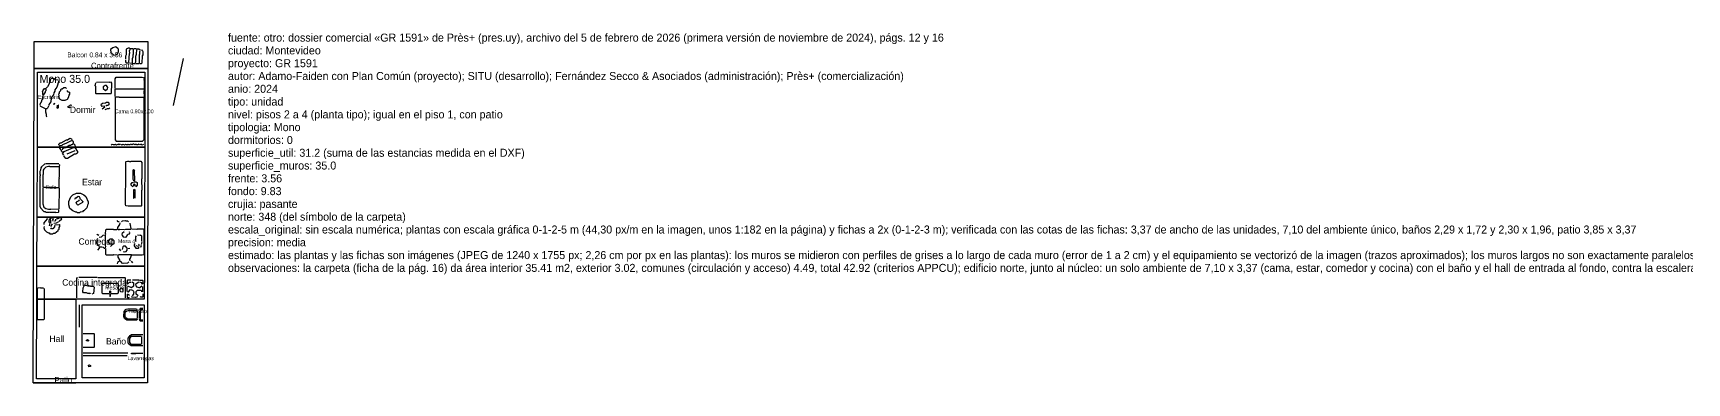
# Model space of a CAD drawing. Header units: metres. Extents: x 0 to 157, y 0 to 11.
# Drawn here: x 0 to 51.7, y 0 to 10.9 of the extents above; entities that cross this region are included whole.
import ezdxf

# ---------------------------------------------------------------- set-up
doc = ezdxf.new("R2010")
doc.units = ezdxf.units.M
for name, color, linetype in [('Trazo_Cotas', 9, 'Continuous'), ('Trazo_Datos', 7, 'Continuous'), ('Trazo_Entrada', 1, 'Continuous'), ('Trazo_Equipamiento', 8, 'Continuous'), ('Trazo_Estancias', 3, 'Continuous'), ('Trazo_Fachada', 30, 'Continuous'), ('Trazo_Medianeras', 8, 'Continuous'), ('Trazo_Norte', 1, 'Continuous'), ('Trazo_Puertas', 1, 'Continuous'), ('Trazo_Unidad', 7, 'Continuous'), ('Trazo_Ventanas', 5, 'Continuous')]:
    doc.layers.add(name, color=color, linetype=linetype)

msp = doc.modelspace()

# ---------------------------------------------------------------- linework, layer by layer
at = {"layer": 'Trazo_Cotas'}
msp.add_lwpolyline([(0.03, 10.67), (3.59, 10.67), (3.59, 9.83), (0.03, 9.83)], close=True, dxfattribs=at)
at = {"layer": 'Trazo_Entrada'}
msp.add_line((0.11, 0), (1.34, 0), dxfattribs=at)
at = {"layer": 'Trazo_Equipamiento', "color": 9}
for p, q in [((3.12, 10.44), (3.04, 10.44)), ((3.01, 10.01), (3.08, 10)), ((2.56, 8.95), (2.56, 9.18)), ((2.58, 9.19), (3.46, 9.19)), ((2.16, 8.57), (2.24, 8.63)), ((1.3, 7.26), (1.05, 7.15)), ((3.15, 6.21), (3.13, 6.14)), ((0.52, 4.99), (0.5, 4.91)), ((0.56, 4.89), (0.61, 4.97)), ((0.68, 4.94), (0.82, 4.95)), ((3.06, 4.82), (3.05, 4.89)), ((2.42, 4.26), (2.47, 4.32)), ((2.69, 4.19), (2.73, 4.13)), ((2.95, 4.2), (3.02, 4.21)), ((3.4, 4.41), (3.38, 4.33)), ((3.12, 3.75), (3.07, 3.81)), ((2.95, 2.78), (3.01, 2.74)), ((3.43, 2.85), (3.43, 3.01))]:
    msp.add_line(p, q, dxfattribs=at)
at = {"layer": 'Trazo_Equipamiento', "color": 8}
for p, q in [((2, 3.29), (1.43, 3.29)), ((3.25, 2.24), (3.25, 2.01)), ((3.32, 2.01), (3.32, 2.24)), ((3.39, 1.45), (3.39, 1.21)), ((2.96, 0.93), (1.56, 0.93)), ((2.94, 0.85), (1.56, 0.85))]:
    msp.add_line(p, q, dxfattribs=at)
at = {"layer": 'Trazo_Equipamiento', "color": 9}
for points in [[(2.42, 10.43), (2.49, 10.49), (2.56, 10.51)], [(2.42, 10.42), (2.43, 10.33), (2.52, 10.25), (2.6, 10.26), (2.66, 10.32)], [(2.67, 10.33), (2.67, 10.42), (2.66, 10.44), (2.6, 10.5), (2.56, 10.51)], [(3.03, 10.44), (3.01, 10.46), (2.97, 10.46), (2.91, 10.43), (2.91, 10.26), (2.89, 10.22), (2.89, 10.13)], [(2.99, 10.02), (3.01, 10.3), (3.02, 10.31), (3.01, 10.39), (3.03, 10.41), (3.03, 10.43)], [(3.13, 10.43), (3.13, 10.27), (3.12, 10.26), (3.12, 10.18), (3.1, 10.13), (3.1, 10.01)], [(3.23, 10.43), (3.22, 10.44), (3.14, 10.44)], [(3.2, 10), (3.21, 10.05), (3.21, 10.22), (3.23, 10.28), (3.24, 10.42)], [(3.35, 10.4), (3.3, 10.43), (3.25, 10.43)], [(3.32, 10.01), (3.33, 10.27), (3.34, 10.28), (3.34, 10.36), (3.35, 10.37)], [(3.42, 10.37), (3.43, 10.36), (3.43, 10.26), (3.41, 10.23), (3.4, 10), (3.38, 9.98), (3.34, 9.98), (3.32, 10)], [(3.37, 10.4), (3.41, 10.41), (3.42, 10.39)], [(2.89, 10.1), (2.89, 10.04), (2.91, 10.01), (2.98, 10.01)], [(3.1, 10), (3.11, 9.99), (3.19, 9.99)], [(3.21, 9.99), (3.3, 9.99), (3.31, 10)], [(0.57, 9.53), (0.53, 9.46), (0.53, 9.43), (0.5, 9.38), (0.5, 9.35), (0.45, 9.26), (0.41, 9.21)], [(0.8, 9.44), (0.74, 9.25), (0.68, 9.16), (0.68, 9.12), (0.65, 9.07), (0.64, 9.01), (0.59, 8.94), (0.55, 8.83), (0.55, 8.79), (0.49, 8.7), (0.49, 8.67)], [(0.57, 9.53), (0.66, 9.52), (0.68, 9.49), (0.77, 9.47)], [(2.44, 9.04), (1.97, 9.04), (1.96, 9.05), (1.96, 9.28), (1.94, 9.29), (1.96, 9.38)], [(2.45, 9.05), (2.46, 9.37), (2.44, 9.4), (2.4, 9.39), (2.38, 9.4), (1.98, 9.39)], [(2.56, 9.2), (2.56, 9.51), (2.6, 9.56), (3.41, 9.56), (3.45, 9.55), (3.47, 9.52), (3.46, 9.47), (3.47, 9.43), (3.47, 9.2), (3.46, 9.19)], [(0.22, 8.68), (0.23, 8.75), (0.25, 8.77), (0.27, 8.82), (0.27, 8.85), (0.3, 8.87), (0.32, 8.99)], [(0.32, 9), (0.3, 9.02), (0.3, 9.09), (0.29, 9.1), (0.3, 9.13), (0.36, 9.2), (0.4, 9.2)], [(0.33, 9), (0.39, 9.09), (0.39, 9.12), (0.41, 9.14), (0.41, 9.19)], [(1.04, 9.2), (1.02, 9.22), (0.96, 9.22), (0.91, 9.18), (0.88, 9.18), (0.86, 9.16), (0.86, 9.13), (0.82, 9.09), (0.82, 9.05), (0.79, 9.03), (0.8, 8.99), (0.79, 8.94), (0.84, 8.87), (0.9, 8.84), (1, 8.84), (1.08, 8.87), (1.12, 8.94), (1.13, 9), (1.15, 9.03), (1.15, 9.08)], [(1.06, 9.14), (1.06, 9.12), (1.09, 9.1), (1.12, 9.1), (1.15, 9.08)], [(2.56, 8.93), (2.56, 7.6), (2.6, 7.56), (3.42, 7.56), (3.46, 7.6), (3.47, 7.62), (3.47, 8.92), (3.46, 8.93)], [(2.58, 8.94), (2.68, 8.94), (2.69, 8.93), (3.46, 8.93)], [(3.46, 9.19), (3.47, 9.18), (3.47, 9.13), (3.46, 9.12), (3.47, 8.94), (3.46, 8.93)], [(0.39, 8.57), (0.24, 8.64), (0.22, 8.66)], [(0.39, 8.56), (0.39, 8.47), (0.41, 8.4), (0.41, 8.34), (0.43, 8.33)], [(0.48, 8.65), (0.45, 8.59), (0.43, 8.57), (0.4, 8.57)], [(0.66, 8.69), (0.66, 8.73), (0.69, 8.75)], [(0.75, 8.68), (0.74, 8.6), (0.77, 8.59), (0.79, 8.61), (0.79, 8.68), (0.78, 8.69)], [(1.17, 8.63), (1.14, 8.6), (1.1, 8.61), (1.1, 8.65), (1.14, 8.66)], [(1.21, 8.67), (1.17, 8.68), (1.14, 8.66)], [(2.37, 8.69), (2.38, 8.7), (2.38, 8.75), (2.36, 8.77), (2.29, 8.77), (2.26, 8.75), (2.17, 8.73), (2.12, 8.69), (2.14, 8.65), (2.16, 8.66), (2.24, 8.65)], [(2.4, 8.59), (2.37, 8.57), (2.32, 8.57), (2.24, 8.54)], [(2.37, 8.69), (2.34, 8.67), (2.29, 8.67), (2.27, 8.65)], [(0.83, 7.42), (0.8, 7.44), (0.8, 7.46), (0.85, 7.51), (0.88, 7.51), (1.04, 7.6), (1.08, 7.6), (1.15, 7.65), (1.2, 7.63), (1.21, 7.59)], [(0.88, 7.29), (0.84, 7.34), (0.84, 7.41)], [(0.85, 7.42), (0.91, 7.43), (0.93, 7.45), (1.05, 7.5), (1.2, 7.58)], [(0.88, 7.28), (0.88, 7.25), (0.92, 7.21)], [(1.26, 7.47), (1.21, 7.44), (1.19, 7.44), (1.17, 7.42), (1.13, 7.42), (1.02, 7.35), (0.93, 7.33), (0.9, 7.29)], [(0.93, 7.2), (0.95, 7.2), (0.97, 7.23), (1.26, 7.36), (1.3, 7.36)], [(1.36, 7.28), (1.39, 7.23), (1.39, 7.19), (1.37, 7.17), (1.34, 7.15), (1.29, 7.15), (1.08, 7.02), (1.02, 7.02), (0.96, 7.1)], [(1.26, 7.49), (1.26, 7.54), (1.21, 7.58)], [(1.27, 7.47), (1.3, 7.44), (1.31, 7.37)], [(1.36, 7.28), (1.36, 7.31), (1.32, 7.36)], [(2.44, 7.44), (2.47, 7.46), (2.5, 7.45), (2.56, 7.45), (2.58, 7.46), (2.61, 7.44), (2.66, 7.46)], [(2.72, 7.46), (2.69, 7.44), (2.66, 7.46)], [(2.73, 7.46), (2.77, 7.44), (2.8, 7.46), (2.86, 7.44), (2.89, 7.46), (2.91, 7.45), (2.96, 7.45), (2.97, 7.46)], [(3.04, 7.46), (3.02, 7.44), (2.99, 7.44), (2.97, 7.46)], [(3.22, 7.46), (3.19, 7.44), (3.15, 7.46), (3.12, 7.46), (3.1, 7.44), (3.05, 7.46)], [(3.22, 7.46), (3.23, 7.45), (3.28, 7.45), (3.29, 7.46)], [(3.38, 7.46), (3.34, 7.44), (3.29, 7.46)], [(3.38, 7.46), (3.41, 7.44), (3.46, 7.46)], [(0.8, 6.85), (0.41, 6.85), (0.36, 6.84), (0.26, 6.75), (0.24, 6.72), (0.23, 6.65), (0.21, 6.61), (0.21, 6.53), (0.22, 6.52), (0.22, 6.47), (0.21, 6.46), (0.21, 6.4), (0.22, 6.39), (0.21, 6.38), (0.21, 5.52), (0.23, 5.47), (0.34, 5.36), (0.38, 5.36), (0.4, 5.34), (0.49, 5.34), (0.5, 5.33), (0.51, 5.34), (0.7, 5.34), (0.71, 5.33), (0.79, 5.34), (0.8, 5.35), (0.8, 5.42)], [(0.8, 6.75), (0.53, 6.75), (0.52, 6.76), (0.48, 6.76), (0.4, 6.74), (0.34, 6.68), (0.32, 6.65), (0.32, 6.52), (0.31, 6.5), (0.31, 6.11)], [(0.8, 6.1), (0.82, 6.11), (0.82, 6.38), (0.83, 6.39), (0.82, 6.4), (0.83, 6.45), (0.83, 6.74), (0.82, 6.75)], [(0.82, 6.84), (0.83, 6.82), (0.82, 6.76)], [(0.96, 7.12), (0.93, 7.16), (0.92, 7.19)], [(3.12, 6.13), (3.06, 6.18), (3.06, 6.22), (3.1, 6.27), (3.14, 6.27)], [(3.14, 6.67), (3.12, 6.64), (3.12, 6.37), (3.15, 6.31)], [(3.14, 6.67), (3.17, 6.65), (3.16, 6.63), (3.17, 6.33), (3.15, 6.31)], [(3.16, 6.29), (3.21, 6.29), (3.25, 6.26), (3.25, 6.18), (3.21, 6.13)], [(3.2, 6.14), (3.19, 6.19), (3.16, 6.21)], [(0.31, 6.09), (0.31, 5.66), (0.3, 5.65), (0.3, 5.6), (0.34, 5.49), (0.4, 5.45), (0.48, 5.43), (0.55, 5.43), (0.56, 5.44), (0.79, 5.43)], [(0.8, 6.1), (0.52, 6.1), (0.51, 6.11), (0.34, 6.11), (0.32, 6.1)], [(0.8, 6.1), (0.82, 6.09), (0.8, 5.44)], [(1.47, 5.75), (1.47, 5.78), (1.45, 5.82), (1.41, 5.83), (1.35, 5.77), (1.32, 5.77), (1.29, 5.73)], [(1.48, 5.74), (1.55, 5.67), (1.54, 5.64), (1.4, 5.56), (1.37, 5.59), (1.35, 5.65)], [(1.36, 5.66), (1.44, 5.7), (1.45, 5.73)], [(3.15, 6.05), (3.14, 6.04), (3.14, 5.98), (3.15, 5.97), (3.14, 5.96), (3.14, 5.78), (3.15, 5.77)], [(3.19, 5.78), (3.19, 6.04), (3.17, 6.05)], [(0.43, 5.15), (0.44, 5.13), (0.34, 5), (0.34, 4.95)], [(0.35, 4.89), (0.34, 4.85), (0.36, 4.79), (0.42, 4.72), (0.48, 4.69), (0.5, 4.69), (0.52, 4.66), (0.62, 4.66), (0.64, 4.68), (0.68, 4.68), (0.78, 4.76), (0.78, 4.78), (0.82, 4.81), (0.82, 4.86), (0.84, 4.89), (0.84, 4.94), (0.83, 4.95)], [(0.52, 5), (0.5, 5.03), (0.51, 5.13)], [(0.53, 5.15), (0.55, 5.16), (0.61, 5.16)], [(0.55, 5), (0.55, 5.06), (0.56, 5.07), (0.53, 5.14)], [(0.67, 4.92), (0.67, 4.88), (0.62, 4.82), (0.58, 4.82), (0.56, 4.85)], [(0.64, 5.14), (0.61, 5.1), (0.62, 5.06)], [(0.65, 4.99), (0.73, 5), (0.8, 5.05)], [(0.67, 5.07), (0.69, 5.07), (0.71, 5.09), (0.71, 5.12)], [(0.82, 5.06), (0.9, 5.13), (0.88, 5.16), (0.83, 5.16), (0.77, 5.13), (0.73, 5.13)], [(2.26, 4.64), (2.27, 4.65), (2.26, 4.66), (2.27, 4.79), (2.29, 4.81), (2.5, 4.81), (2.51, 4.8), (2.62, 4.8), (2.63, 4.81)], [(2.69, 5.03), (2.66, 5.04), (2.63, 5.08)], [(2.71, 5), (2.7, 4.95), (2.64, 4.86), (2.64, 4.82)], [(2.64, 4.81), (2.66, 4.8), (2.7, 4.8), (2.71, 4.81), (2.85, 4.8)], [(2.76, 5.04), (2.79, 5.07), (2.89, 5.08), (2.9, 5.07), (2.95, 5.07), (2.98, 5.03)], [(2.95, 4.64), (2.9, 4.56), (2.87, 4.55), (2.84, 4.56), (2.79, 4.61), (2.78, 4.65), (2.79, 4.69), (2.85, 4.73)], [(2.87, 4.8), (2.9, 4.81), (3.05, 4.81)], [(2.96, 4.65), (3.01, 4.66), (3.02, 4.69), (3.01, 4.72)], [(3.02, 4.99), (3.03, 4.92), (3.05, 4.9)], [(3.47, 4.02), (3.47, 4.79), (3.45, 4.81), (3.25, 4.81), (3.24, 4.8), (3.07, 4.81)], [(2.05, 4.61), (2, 4.64), (1.99, 4.63)], [(2.08, 4.25), (2.06, 4.28), (2.01, 4.3), (2.01, 4.34), (1.99, 4.37), (2, 4.48), (2.02, 4.52)], [(2.02, 4.15), (2.08, 4.21), (2.08, 4.24)], [(2.07, 4.56), (2.14, 4.57), (2.19, 4.62), (2.25, 4.63)], [(2.09, 4.25), (2.15, 4.25), (2.19, 4.24), (2.22, 4.21), (2.25, 4.21)], [(2.26, 4.22), (2.27, 4.26), (2.26, 4.28), (2.26, 4.34), (2.27, 4.35), (2.26, 4.36), (2.26, 4.62)], [(2.26, 4.2), (2.26, 4.02), (2.28, 4), (2.51, 4), (2.52, 4.01), (2.64, 4)], [(2.94, 4.21), (2.89, 4.27), (2.84, 4.27), (2.8, 4.25), (2.78, 4.17)], [(2.82, 4.11), (2.85, 4.1), (2.91, 4.11), (2.94, 4.15), (2.94, 4.19)], [(3.19, 4.35), (3.16, 4.33), (3.16, 4.28), (3.21, 4.21), (3.29, 4.21), (3.31, 4.24)], [(3.22, 4.42), (3.21, 4.43), (3.21, 4.57), (3.23, 4.6)], [(3.29, 4.26), (3.24, 4.27), (3.23, 4.3)], [(3.4, 4.43), (3.4, 4.59), (3.37, 4.62), (3.35, 4.61), (3.26, 4.62)], [(3.29, 4.34), (3.3, 4.33), (3.3, 4.27)], [(3.35, 4.25), (3.39, 4.26), (3.38, 4.3)], [(2.7, 3.8), (2.64, 3.76), (2.63, 3.72)], [(2.71, 3.81), (2.71, 3.85), (2.66, 3.93), (2.66, 3.99)], [(2.67, 4), (2.69, 4.01), (3.06, 4.01), (3.07, 4)], [(2.99, 3.78), (2.95, 3.74), (2.81, 3.73), (2.78, 3.74), (2.75, 3.78), (2.71, 3.8)], [(3.03, 3.82), (3.02, 3.87), (3.04, 3.9), (3.07, 3.99)], [(3.08, 4), (3.41, 4), (3.46, 4.01)], [(3.05, 3.21), (2.95, 3.21), (2.94, 3.2), (2.94, 3.1), (2.95, 3.09)], [(2.95, 3.09), (3.01, 3.15), (3.05, 3.15), (3.06, 3.16)], [(3.1, 3.16), (3.14, 3.13), (3.14, 3.02), (3.07, 2.97), (2.96, 3.02)], [(3.31, 3.2), (3.3, 3.21), (3.11, 3.21)], [(3.4, 3.02), (3.34, 2.97), (3.31, 2.97), (3.25, 2.99), (3.22, 3.03), (3.21, 3.05), (3.22, 3.11), (3.3, 3.16)], [(3.32, 3.16), (3.38, 3.14), (3.41, 3.09)], [(3.33, 3.2), (3.34, 3.21), (3.42, 3.21), (3.43, 3.2), (3.43, 3.11), (3.41, 3.09)], [(0.34, 2.95), (0.35, 2.94), (0.35, 1.99), (0.33, 1.97), (0.15, 1.97), (0.14, 1.98), (0.14, 2.95), (0.15, 2.96)], [(0.33, 2.96), (0.24, 2.96), (0.23, 2.97), (0.15, 2.96)], [(1.79, 2.77), (1.78, 2.79), (1.71, 2.79), (1.67, 2.81), (1.58, 2.81), (1.55, 2.85), (1.56, 2.97), (1.61, 3.05), (1.65, 3.05), (1.71, 3.03), (1.78, 3.03), (1.79, 3.02), (1.88, 3.02), (1.91, 2.99), (1.89, 2.79), (1.84, 2.77)], [(2.95, 2.85), (2.93, 2.87), (2.94, 2.88), (2.94, 3.01)], [(2.94, 2.77), (2.94, 2.68), (2.95, 2.67), (2.99, 2.67), (3.01, 2.68)], [(2.96, 2.85), (2.98, 2.85), (3.04, 2.92), (3.11, 2.9), (3.14, 2.87), (3.15, 2.83), (3.14, 2.81), (3.14, 2.77), (3.1, 2.72)], [(3.26, 2.69), (3.2, 2.67), (3.1, 2.68), (3.08, 2.69)], [(3.28, 2.72), (3.22, 2.77), (3.22, 2.86), (3.26, 2.9), (3.37, 2.9), (3.39, 2.88), (3.39, 2.85)], [(3.43, 2.78), (3.43, 2.69), (3.42, 2.68), (3.37, 2.68), (3.35, 2.69)]]:
    msp.add_lwpolyline(points, dxfattribs=at)
for points in [[(2.25, 9.3), (2.19, 9.26), (2.19, 9.2), (2.26, 9.14), (2.33, 9.19), (2.34, 9.23), (2.29, 9.3)], [(2.9, 6.61), (2.9, 6.91), (2.91, 6.92), (2.95, 6.93), (2.99, 6.93), (3.01, 6.92), (3.05, 6.92), (3.06, 6.93), (3.37, 6.93), (3.4, 6.89), (3.4, 6.38), (3.39, 6.37), (3.4, 6.02), (3.39, 6.01), (3.39, 5.54), (3.38, 5.53), (3.33, 5.52), (3.28, 5.52), (3.26, 5.53), (3.22, 5.52), (3.15, 5.52), (3.14, 5.53), (3.11, 5.52), (3.06, 5.52), (3.05, 5.53), (2.97, 5.52), (2.9, 5.54), (2.89, 5.59)], [(1.12, 5.57), (1.12, 5.67), (1.18, 5.82), (1.24, 5.88), (1.36, 5.93), (1.48, 5.93), (1.59, 5.88), (1.65, 5.83), (1.72, 5.66), (1.72, 5.6), (1.7, 5.56), (1.68, 5.47), (1.59, 5.38), (1.56, 5.38), (1.54, 5.35), (1.47, 5.34), (1.45, 5.32), (1.39, 5.32), (1.37, 5.34), (1.34, 5.34), (1.24, 5.38), (1.15, 5.45)], [(2.47, 4.32), (2.45, 4.34), (2.41, 4.34), (2.36, 4.38), (2.36, 4.45), (2.41, 4.5), (2.47, 4.5), (2.52, 4.45), (2.52, 4.35)], [(2.81, 2.87), (2.81, 2.93), (2.79, 2.95), (2.77, 2.96), (2.71, 2.93), (2.71, 2.88), (2.73, 2.86), (2.8, 2.85)]]:
    msp.add_lwpolyline(points, close=True, dxfattribs=at)
at = {"layer": 'Trazo_Equipamiento', "color": 8}
for points in [[(1.37, 2.66), (1.37, 3.28), (1.4, 3.29)], [(2.02, 3.29), (2.87, 3.29), (2.88, 3.28), (2.88, 2.66)], [(2.38, 2.78), (2.18, 2.78), (2.16, 2.8), (2.16, 3.1), (2.18, 3.12), (2.63, 3.12), (2.66, 3.1), (2.66, 2.8), (2.63, 2.78), (2.43, 2.78)], [(2.4, 2.79), (2.4, 2.87), (2.41, 2.88), (2.42, 2.87), (2.42, 2.79)], [(2.4, 2.77), (2.4, 2.71), (2.41, 2.7), (2.42, 2.71), (2.42, 2.77)], [(3.25, 1.99), (3.24, 1.96), (2.93, 1.96), (2.86, 2.01), (2.84, 2.07), (2.85, 2.23), (2.91, 2.3), (2.96, 2.31), (3.23, 2.31), (3.25, 2.27)], [(3.24, 2), (3.23, 1.99), (2.94, 2), (2.89, 2.04), (2.88, 2.07), (2.88, 2.18), (2.89, 2.22), (2.93, 2.25), (2.97, 2.26), (3.24, 2.26)], [(3.43, 2.32), (3.35, 2.32), (3.32, 2.26)], [(3.43, 2.28), (3.37, 2.28), (3.35, 2.27), (3.35, 1.99), (3.38, 1.97), (3.43, 1.97)], [(3.43, 1.93), (3.35, 1.93), (3.32, 1.99)], [(1.56, 1.12), (1.91, 1.12), (1.92, 1.13), (1.92, 1.52), (1.91, 1.53), (1.56, 1.53)], [(3.43, 1.16), (3.06, 1.16), (2.98, 1.22), (2.97, 1.26), (2.97, 1.4), (3.03, 1.48), (3.08, 1.51), (3.43, 1.51)], [(3.38, 1.2), (3.07, 1.2), (3.02, 1.26), (3.02, 1.39), (3.06, 1.45), (3.08, 1.46), (3.38, 1.46)], [(3.21, 0.91), (3.08, 0.91), (3.07, 0.92), (3.08, 0.93), (3.43, 0.93)]]:
    msp.add_lwpolyline(points, dxfattribs=at)
for points in [[(1.71, 1.3), (1.67, 1.31), (1.67, 1.34), (1.7, 1.36), (1.73, 1.34), (1.73, 1.31)], [(1.73, 0.55), (1.76, 0.56), (1.79, 0.54), (1.79, 0.51), (1.74, 0.5)]]:
    msp.add_lwpolyline(points, close=True, dxfattribs=at)
at = {"layer": 'Trazo_Estancias', "color": 5}
msp.add_lwpolyline([(0.14, 9.71), (3.49, 9.71), (3.49, 7.37), (0.14, 7.37)], close=True, dxfattribs=at)
at = {"layer": 'Trazo_Estancias', "color": 2}
msp.add_lwpolyline([(0.14, 7.37), (3.49, 7.37), (3.48, 5.18), (0.13, 5.18)], close=True, dxfattribs=at)
at = {"layer": 'Trazo_Estancias', "color": 40}
msp.add_lwpolyline([(0.13, 5.18), (3.48, 5.18), (3.48, 3.65), (0.12, 3.65)], close=True, dxfattribs=at)
at = {"layer": 'Trazo_Estancias', "color": 30}
msp.add_lwpolyline([(0.12, 3.65), (3.48, 3.65), (3.47, 2.62), (0.12, 2.62)], close=True, dxfattribs=at)
at = {"layer": 'Trazo_Estancias', "color": 8}
msp.add_lwpolyline([(0.12, 2.62), (1.34, 2.62), (1.34, 0.13), (0.11, 0.13)], close=True, dxfattribs=at)
at = {"layer": 'Trazo_Estancias', "color": 4}
msp.add_lwpolyline([(1.53, 2.44), (3.47, 2.44), (3.47, 0.16), (1.53, 0.16)], close=True, dxfattribs=at)
at = {"layer": 'Trazo_Fachada'}
for p, q in [((0.03, 9.83), (3.59, 9.83)), ((0, 0), (1.34, 0))]:
    msp.add_line(p, q, dxfattribs=at)
at = {"layer": 'Trazo_Medianeras'}
msp.add_line((3.59, 9.83), (3.57, 0), dxfattribs=at)
at = {"layer": 'Trazo_Norte'}
msp.add_line((4.39, 8.67), (4.7, 10.14), dxfattribs=at)
at = {"layer": 'Trazo_Puertas'}
msp.add_line((1.44, 2.44), (1.44, 1.74), dxfattribs=at)
at = {"layer": 'Trazo_Unidad'}
msp.add_lwpolyline([(0.03, 9.83), (3.59, 9.83), (3.57, 0), (0, 0)], close=True, dxfattribs=at)
at = {"layer": 'Trazo_Ventanas'}
msp.add_line((0.14, 9.83), (3.49, 9.83), dxfattribs=at)

# ---------------------------------------------------------------- texts
at = {"layer": 'Trazo_Cotas'}
msp.add_text('Balcon 0.84 x 3.56', height=0.15, dxfattribs=at).set_placement((1.07, 10.18))
at = {"layer": 'Trazo_Datos'}
for s, p in [('fuente: otro: dossier comercial «GR 1591» de Près+ (pres.uy), archivo del 5 de febrero de 2026 (primera versión de noviembre de 2024), págs. 12 y 16', (6.09, 10.67)), ('ciudad: Montevideo', (6.09, 10.27)), ('proyecto: GR 1591', (6.09, 9.87)), ('autor: Adamo-Faiden con Plan Común (proyecto); SITU (desarrollo); Fernández Secco & Asociados (administración); Près+ (comercialización)', (6.09, 9.47)), ('anio: 2024', (6.09, 9.07)), ('tipo: unidad', (6.09, 8.67)), ('nivel: pisos 2 a 4 (planta tipo); igual en el piso 1, con patio', (6.09, 8.27)), ('tipologia: Mono', (6.09, 7.87)), ('superficie_util: 31.2 (suma de las estancias medida en el DXF)', (6.09, 7.07)), ('dormitorios: 0', (6.09, 7.47)), ('superficie_muros: 35.0', (6.09, 6.67)), ('frente: 3.56', (6.09, 6.27)), ('fondo: 9.83', (6.09, 5.87)), ('crujia: pasante', (6.09, 5.47)), ('norte: 348 (del símbolo de la carpeta)', (6.09, 5.07)), ('escala_original: sin escala numérica; plantas con escala gráfica 0-1-2-5 m (44,30 px/m en la imagen, unos 1:182 en la página) y fichas a 2x (0-1-2-3 m); verificada con las cotas de las fichas: 3,37 de ancho de las unidades, 7,10 del ambiente único, baños 2,29 x 1,72 y 2,30 x 1,96, patio 3,85 x 3,37', (6.09, 4.67)), ('estimado: las plantas y las fichas son imágenes (JPEG de 1240 x 1755 px; 2,26 cm por px en las plantas): los muros se midieron con perfiles de grises a lo largo de cada muro (error de 1 a 2 cm) y el equipamiento se vectorizó de la imagen (trazos aproximados); los muros largos no son exactamente paralelos (de 0,14° a 0,27°: el lote se angosta unos 6 cm hacia el fondo) y se dibujaron así; Estar, Comedor y Cocina integrada (y en la Mono también el Dormitorio) son un mismo ambiente: sus límites, sin muro, se trazaron según el amueblamiento del dibujo; el equipamiento es el de la ficha (a 2x, calzada sobre la planta por correlación de muros)', (6.09, 3.87)), ('precision: media', (6.09, 4.27)), ('observaciones: la carpeta (ficha de la pág. 16) da área interior 35.41 m2, exterior 3.02, comunes (circulación y acceso) 4.49, total 42.92 (criterios APPCU); edificio norte, junto al núcleo: un solo ambiente de 7,10 x 3,37 (cama, estar, comedor y cocina) con el baño y el hall de entrada al fondo, contra la escalera; Mono según la convención (no hay dormitorio cerrado), aunque la carpeta la vende como «dos ambientes / un dormitorio»: la zona de la cama va como Dormir (habitable, no cuenta como dormitorio); balcón 0,84 x 3,56 arriba; se entra por una puerta de 1,20 desde la pasarela (abajo); unidad norte derecha de cada piso (3 en los pisos 2 a 4); en el piso 1 es igual con un patio de 3,82 x 3,37 (la carpeta: 35,40 m2 interiores, pág. 10), en P_MVD_GR1591_1; GR 1591, en un barrio universitario cerca de la Rambla (el dossier no da la dirección); lote de 10,95 x 31,21 m (por las caras exteriores de los muros de lindero) con dos volúmenes de 5 pisos (norte y sur) separados por un patio central con pasarelas', (6.09, 3.47))]:
    msp.add_text(s, height=0.25, dxfattribs=at).set_placement(p)
at = {"layer": 'Trazo_Equipamiento', "color": 8}
for s, p in [('Escritorio', (0.15, 8.88)), ('Cama 0.90x2.00', (2.55, 8.43)), ('Sofa', (0.39, 6.06)), ('Mesa 4', (2.65, 4.37)), ('Mesada', (2.25, 2.92)), ('Inodoro', (3, 2.18)), ('Lavarropas', (2.95, 0.71))]:
    msp.add_text(s, height=0.12, dxfattribs=at).set_placement(p)
at = {"layer": 'Trazo_Estancias', "color": 5}
msp.add_text('Dormir', height=0.2, dxfattribs=at).set_placement((1.15, 8.44))
at = {"layer": 'Trazo_Estancias', "color": 2}
msp.add_text('Estar', height=0.2, dxfattribs=at).set_placement((1.53, 6.18))
at = {"layer": 'Trazo_Estancias', "color": 40}
msp.add_text('Comedor', height=0.2, dxfattribs=at).set_placement((1.42, 4.32))
at = {"layer": 'Trazo_Estancias', "color": 30}
msp.add_text('Cocina integrada', height=0.2, dxfattribs=at).set_placement((0.91, 3.04))
at = {"layer": 'Trazo_Estancias', "color": 8}
msp.add_text('Hall', height=0.2, dxfattribs=at).set_placement((0.51, 1.28))
at = {"layer": 'Trazo_Estancias', "color": 4}
msp.add_text('Baño', height=0.2, dxfattribs=at).set_placement((2.28, 1.2))
at = {"layer": 'Trazo_Fachada'}
for s, p in [('Contrafrente', (1.81, 9.83)), ('Patio', (0.67, 0))]:
    msp.add_text(s, height=0.18, dxfattribs=at).set_placement(p)
at = {"layer": 'Trazo_Unidad'}
msp.add_text('Mono 35.0', height=0.25, dxfattribs=at).set_placement((0.2, 9.38))

doc.saveas('drawing.dxf')
